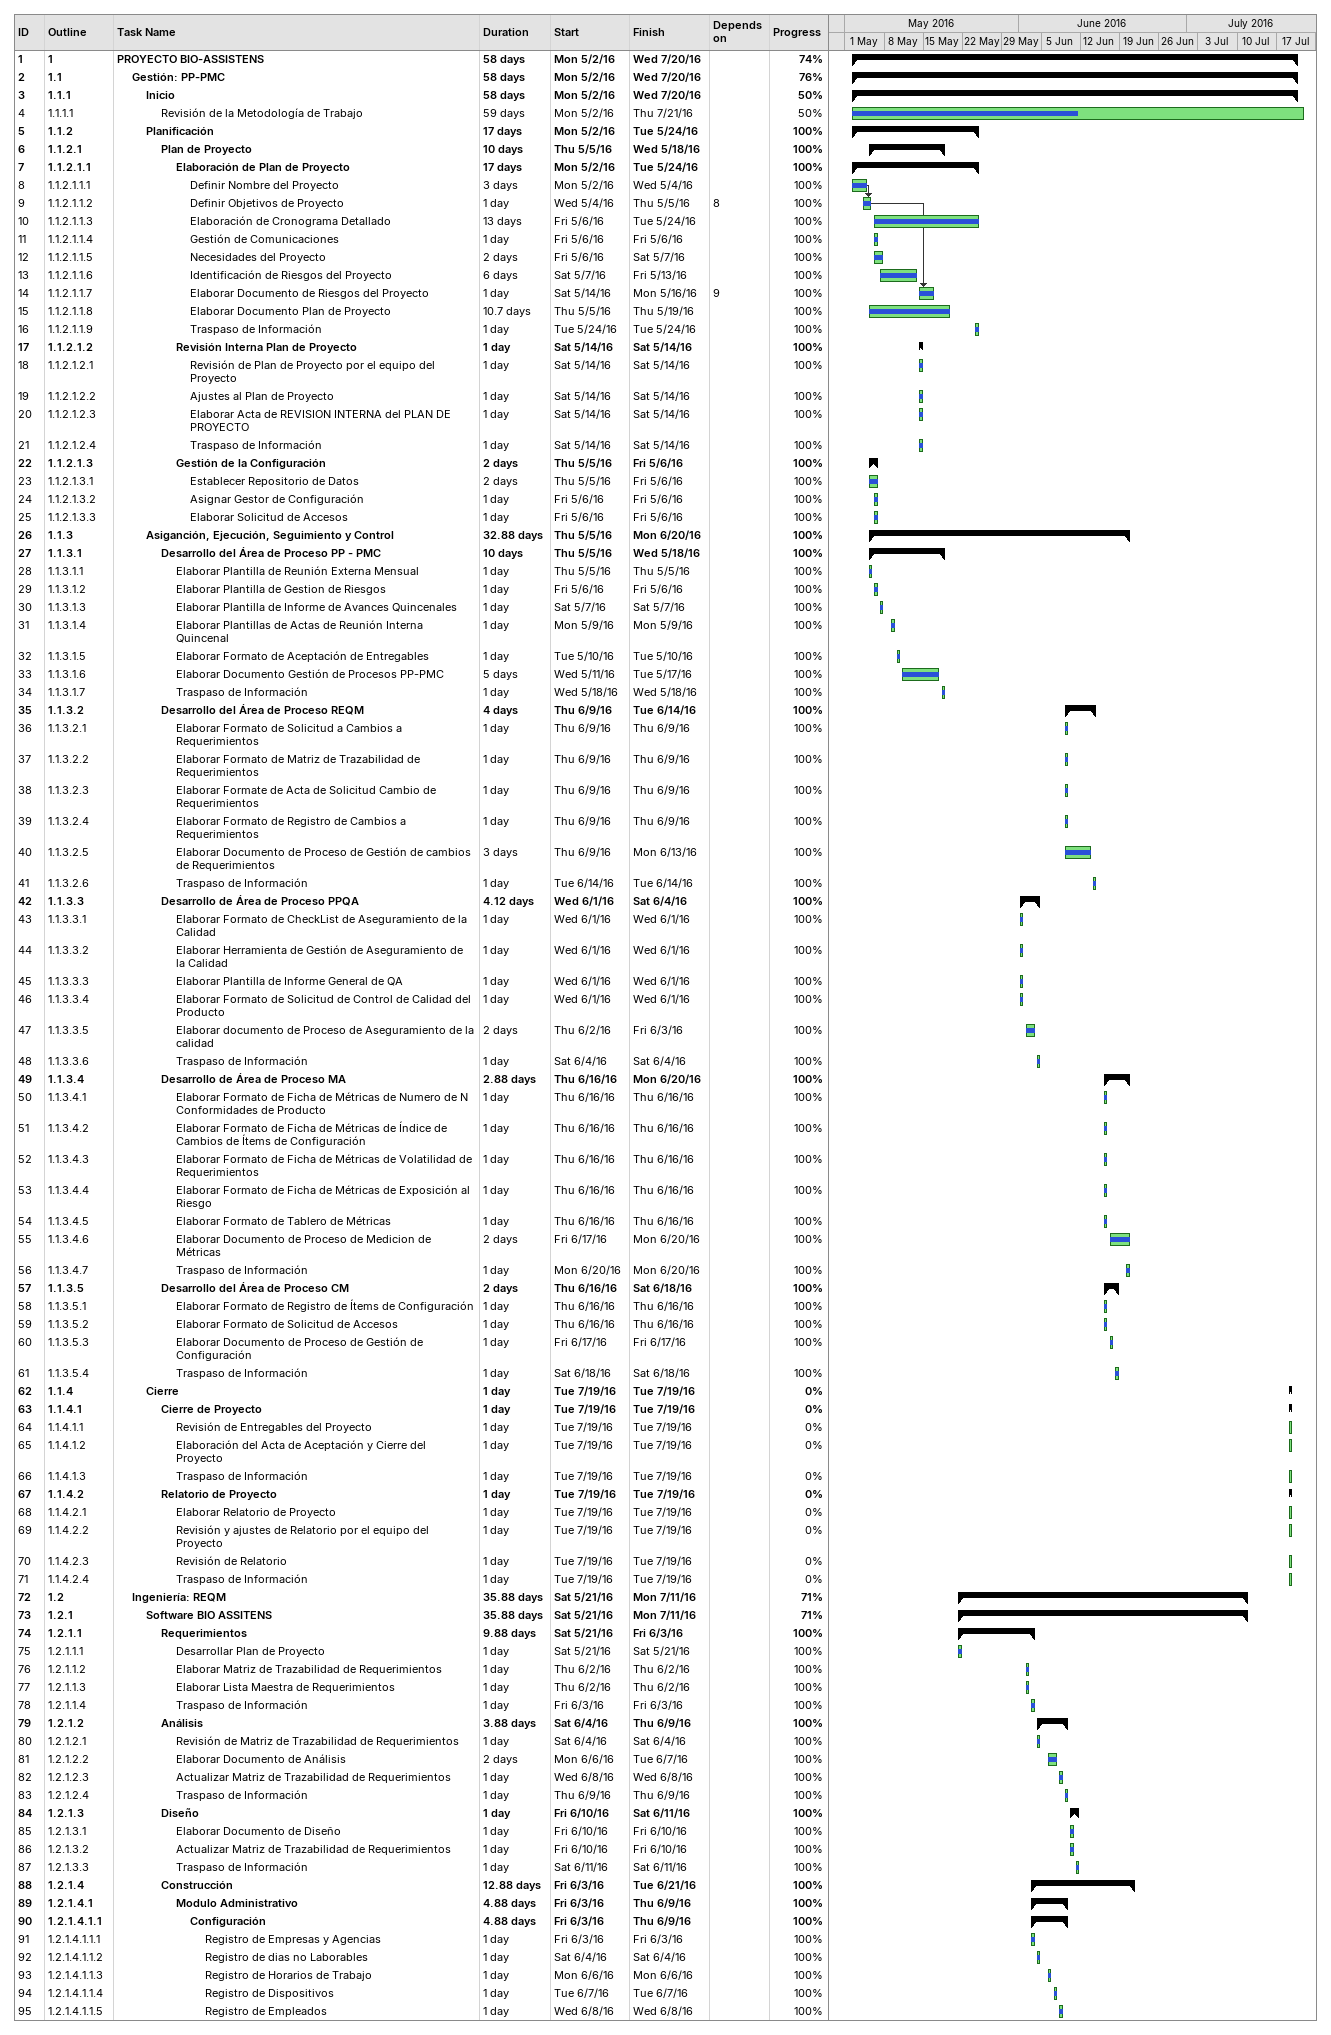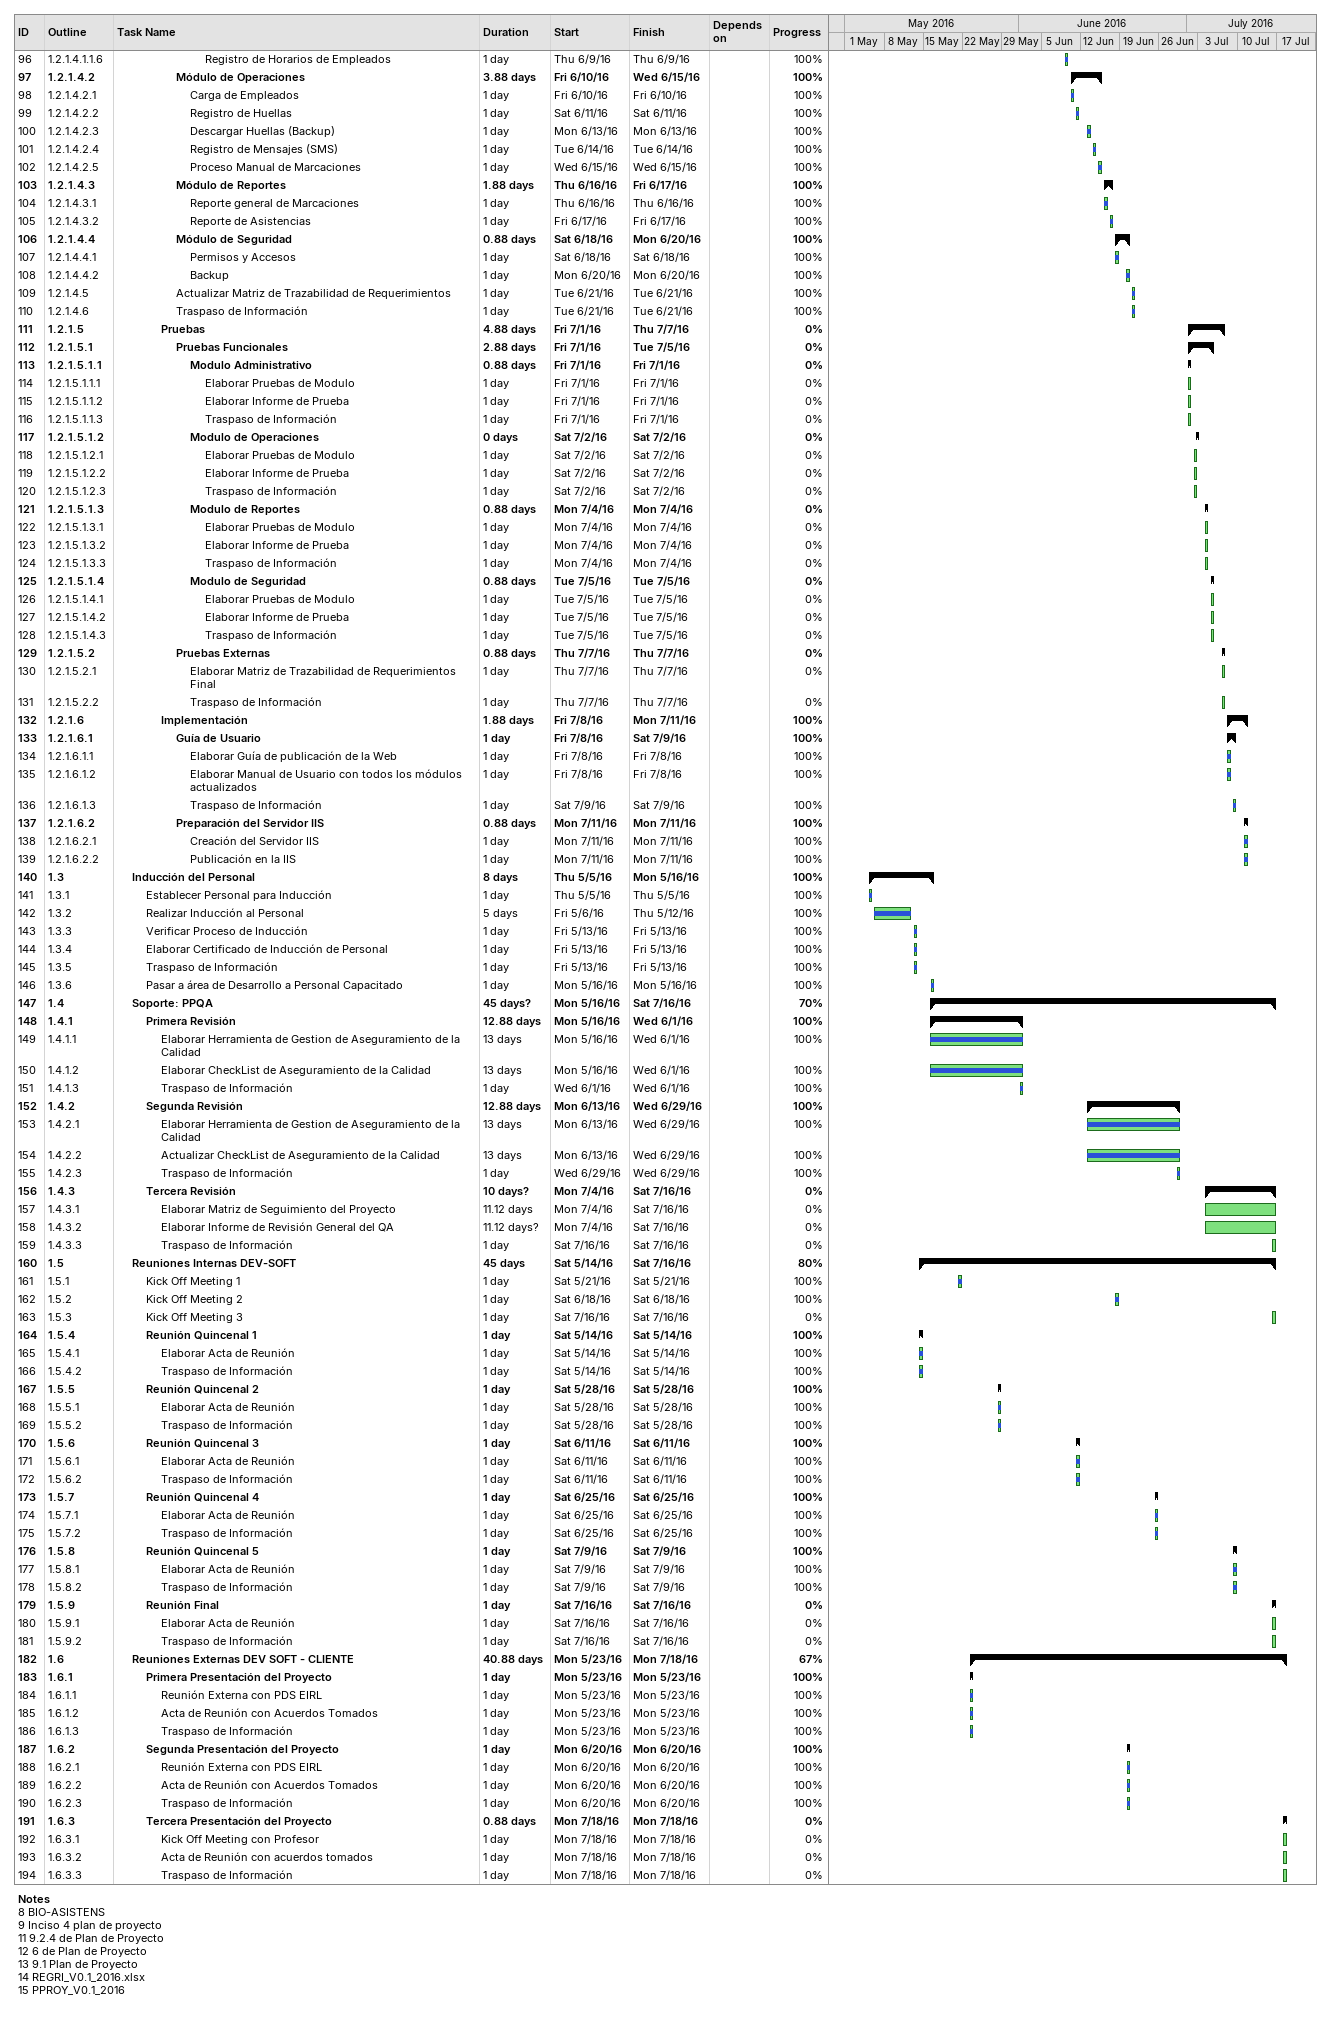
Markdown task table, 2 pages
| ID | WBS | Task | Duration | Start | Finish | Predecessors | % complete |
|---|---|---|---|---|---|---|---|
| 1 | 1 | **PROYECTO BIO-ASSISTENS** | 58d | 2016-05-02 | 2016-07-20 |  | 74 |
| 2 | 1.1 | **Gestión: PP-PMC** | 58d | 2016-05-02 | 2016-07-20 |  | 76 |
| 3 | 1.1.1 | **Inicio** | 58d | 2016-05-02 | 2016-07-20 |  | 50 |
| 4 | 1.1.1.1 | Revisión de la Metodología de Trabajo | 59d | 2016-05-02 | 2016-07-21 |  | 50 |
| 5 | 1.1.2 | **Planificación** | 17d | 2016-05-02 | 2016-05-24 |  | 100 |
| 6 | 1.1.2.1 | **Plan de Proyecto** | 10d | 2016-05-05 | 2016-05-18 |  | 100 |
| 7 | 1.1.2.1.1 | **Elaboración de Plan de Proyecto** | 17d | 2016-05-02 | 2016-05-24 |  | 100 |
| 8 | 1.1.2.1.1.1 | Definir Nombre del Proyecto | 3d | 2016-05-02 | 2016-05-04 |  | 100 |
| 9 | 1.1.2.1.1.2 | Definir Objetivos de Proyecto | 1d | 2016-05-04 | 2016-05-05 | 8 | 100 |
| 10 | 1.1.2.1.1.3 | Elaboración de Cronograma Detallado | 13d | 2016-05-06 | 2016-05-24 |  | 100 |
| 11 | 1.1.2.1.1.4 | Gestión de Comunicaciones | 1d | 2016-05-06 | 2016-05-06 |  | 100 |
| 12 | 1.1.2.1.1.5 | Necesidades del Proyecto | 2d | 2016-05-06 | 2016-05-07 |  | 100 |
| 13 | 1.1.2.1.1.6 | Identificación de Riesgos del Proyecto | 6d | 2016-05-07 | 2016-05-13 |  | 100 |
| 14 | 1.1.2.1.1.7 | Elaborar Documento de Riesgos del Proyecto | 1d | 2016-05-14 | 2016-05-16 | 9 | 100 |
| 15 | 1.1.2.1.1.8 | Elaborar Documento Plan de Proyecto | 10.7d | 2016-05-05 | 2016-05-19 |  | 100 |
| 16 | 1.1.2.1.1.9 | Traspaso de Información | 1d | 2016-05-24 | 2016-05-24 |  | 100 |
| 17 | 1.1.2.1.2 | **Revisión Interna Plan de Proyecto** | 1d | 2016-05-14 | 2016-05-14 |  | 100 |
| 18 | 1.1.2.1.2.1 | Revisión de Plan de Proyecto por el equipo del Proyecto | 1d | 2016-05-14 | 2016-05-14 |  | 100 |
| 19 | 1.1.2.1.2.2 | Ajustes al Plan de Proyecto | 1d | 2016-05-14 | 2016-05-14 |  | 100 |
| 20 | 1.1.2.1.2.3 | Elaborar Acta de REVISION INTERNA del PLAN DE PROYECTO | 1d | 2016-05-14 | 2016-05-14 |  | 100 |
| 21 | 1.1.2.1.2.4 | Traspaso de Información | 1d | 2016-05-14 | 2016-05-14 |  | 100 |
| 22 | 1.1.2.1.3 | **Gestión de la Configuración** | 2d | 2016-05-05 | 2016-05-06 |  | 100 |
| 23 | 1.1.2.1.3.1 | Establecer Repositorio de Datos | 2d | 2016-05-05 | 2016-05-06 |  | 100 |
| 24 | 1.1.2.1.3.2 | Asignar Gestor de Configuración | 1d | 2016-05-06 | 2016-05-06 |  | 100 |
| 25 | 1.1.2.1.3.3 | Elaborar Solicitud de Accesos | 1d | 2016-05-06 | 2016-05-06 |  | 100 |
| 26 | 1.1.3 | **Asiganción, Ejecución, Seguimiento y Control** | 32.88d | 2016-05-05 | 2016-06-20 |  | 100 |
| 27 | 1.1.3.1 | **Desarrollo del Área de Proceso PP - PMC** | 10d | 2016-05-05 | 2016-05-18 |  | 100 |
| 28 | 1.1.3.1.1 | Elaborar Plantilla de Reunión Externa Mensual | 1d | 2016-05-05 | 2016-05-05 |  | 100 |
| 29 | 1.1.3.1.2 | Elaborar Plantilla de Gestion de Riesgos | 1d | 2016-05-06 | 2016-05-06 |  | 100 |
| 30 | 1.1.3.1.3 | Elaborar Plantilla de Informe de Avances Quincenales | 1d | 2016-05-07 | 2016-05-07 |  | 100 |
| 31 | 1.1.3.1.4 | Elaborar Plantillas de Actas de Reunión Interna Quincenal | 1d | 2016-05-09 | 2016-05-09 |  | 100 |
| 32 | 1.1.3.1.5 | Elaborar Formato de Aceptación de Entregables | 1d | 2016-05-10 | 2016-05-10 |  | 100 |
| 33 | 1.1.3.1.6 | Elaborar Documento Gestión de Procesos PP-PMC | 5d | 2016-05-11 | 2016-05-17 |  | 100 |
| 34 | 1.1.3.1.7 | Traspaso de Información | 1d | 2016-05-18 | 2016-05-18 |  | 100 |
| 35 | 1.1.3.2 | **Desarrollo del Área de Proceso REQM** | 4d | 2016-06-09 | 2016-06-14 |  | 100 |
| 36 | 1.1.3.2.1 | Elaborar Formato de Solicitud a Cambios a Requerimientos | 1d | 2016-06-09 | 2016-06-09 |  | 100 |
| 37 | 1.1.3.2.2 | Elaborar Formato de Matriz de Trazabilidad de Requerimientos | 1d | 2016-06-09 | 2016-06-09 |  | 100 |
| 38 | 1.1.3.2.3 | Elaborar Formate de Acta de Solicitud Cambio de Requerimientos | 1d | 2016-06-09 | 2016-06-09 |  | 100 |
| 39 | 1.1.3.2.4 | Elaborar Formato de Registro de Cambios a Requerimientos | 1d | 2016-06-09 | 2016-06-09 |  | 100 |
| 40 | 1.1.3.2.5 | Elaborar Documento de Proceso de Gestión de cambios de Requerimientos | 3d | 2016-06-09 | 2016-06-13 |  | 100 |
| 41 | 1.1.3.2.6 | Traspaso de Información | 1d | 2016-06-14 | 2016-06-14 |  | 100 |
| 42 | 1.1.3.3 | **Desarrollo de Área de Proceso PPQA** | 4.12d | 2016-06-01 | 2016-06-04 |  | 100 |
| 43 | 1.1.3.3.1 | Elaborar Formato de CheckList de Aseguramiento de la Calidad | 1d | 2016-06-01 | 2016-06-01 |  | 100 |
| 44 | 1.1.3.3.2 | Elaborar Herramienta de Gestión de Aseguramiento de la Calidad | 1d | 2016-06-01 | 2016-06-01 |  | 100 |
| 45 | 1.1.3.3.3 | Elaborar Plantilla de Informe General de QA | 1d | 2016-06-01 | 2016-06-01 |  | 100 |
| 46 | 1.1.3.3.4 | Elaborar Formato de Solicitud de Control de Calidad del Producto | 1d | 2016-06-01 | 2016-06-01 |  | 100 |
| 47 | 1.1.3.3.5 | Elaborar documento de Proceso de Aseguramiento de la calidad | 2d | 2016-06-02 | 2016-06-03 |  | 100 |
| 48 | 1.1.3.3.6 | Traspaso de Información | 1d | 2016-06-04 | 2016-06-04 |  | 100 |
| 49 | 1.1.3.4 | **Desarrollo de Área de Proceso MA** | 2.88d | 2016-06-16 | 2016-06-20 |  | 100 |
| 50 | 1.1.3.4.1 | Elaborar Formato de Ficha de Métricas de Numero de N Conformidades de Producto | 1d | 2016-06-16 | 2016-06-16 |  | 100 |
| 51 | 1.1.3.4.2 | Elaborar Formato de Ficha de Métricas de Índice de Cambios de Ítems de Configuración | 1d | 2016-06-16 | 2016-06-16 |  | 100 |
| 52 | 1.1.3.4.3 | Elaborar Formato de Ficha de Métricas de Volatilidad de Requerimientos | 1d | 2016-06-16 | 2016-06-16 |  | 100 |
| 53 | 1.1.3.4.4 | Elaborar Formato de Ficha de Métricas de Exposición al Riesgo | 1d | 2016-06-16 | 2016-06-16 |  | 100 |
| 54 | 1.1.3.4.5 | Elaborar Formato de Tablero de Métricas | 1d | 2016-06-16 | 2016-06-16 |  | 100 |
| 55 | 1.1.3.4.6 | Elaborar Documento de Proceso de Medicion de Métricas | 2d | 2016-06-17 | 2016-06-20 |  | 100 |
| 56 | 1.1.3.4.7 | Traspaso de Información | 1d | 2016-06-20 | 2016-06-20 |  | 100 |
| 57 | 1.1.3.5 | **Desarrollo del Área de Proceso CM** | 2d | 2016-06-16 | 2016-06-18 |  | 100 |
| 58 | 1.1.3.5.1 | Elaborar Formato de Registro de Ítems de Configuración | 1d | 2016-06-16 | 2016-06-16 |  | 100 |
| 59 | 1.1.3.5.2 | Elaborar Formato de Solicitud de Accesos | 1d | 2016-06-16 | 2016-06-16 |  | 100 |
| 60 | 1.1.3.5.3 | Elaborar Documento de Proceso de Gestión de Configuración | 1d | 2016-06-17 | 2016-06-17 |  | 100 |
| 61 | 1.1.3.5.4 | Traspaso de Información | 1d | 2016-06-18 | 2016-06-18 |  | 100 |
| 62 | 1.1.4 | **Cierre** | 1d | 2016-07-19 | 2016-07-19 |  | 0 |
| 63 | 1.1.4.1 | **Cierre de Proyecto** | 1d | 2016-07-19 | 2016-07-19 |  | 0 |
| 64 | 1.1.4.1.1 | Revisión de Entregables del Proyecto | 1d | 2016-07-19 | 2016-07-19 |  | 0 |
| 65 | 1.1.4.1.2 | Elaboración del Acta de Aceptación y Cierre del Proyecto | 1d | 2016-07-19 | 2016-07-19 |  | 0 |
| 66 | 1.1.4.1.3 | Traspaso de Información | 1d | 2016-07-19 | 2016-07-19 |  | 0 |
| 67 | 1.1.4.2 | **Relatorio de Proyecto** | 1d | 2016-07-19 | 2016-07-19 |  | 0 |
| 68 | 1.1.4.2.1 | Elaborar Relatorio de Proyecto | 1d | 2016-07-19 | 2016-07-19 |  | 0 |
| 69 | 1.1.4.2.2 | Revisión y ajustes de Relatorio por el equipo del Proyecto | 1d | 2016-07-19 | 2016-07-19 |  | 0 |
| 70 | 1.1.4.2.3 | Revisión de Relatorio | 1d | 2016-07-19 | 2016-07-19 |  | 0 |
| 71 | 1.1.4.2.4 | Traspaso de Información | 1d | 2016-07-19 | 2016-07-19 |  | 0 |
| 72 | 1.2 | **Ingeniería: REQM** | 35.88d | 2016-05-21 | 2016-07-11 |  | 71 |
| 73 | 1.2.1 | **Software BIO ASSITENS** | 35.88d | 2016-05-21 | 2016-07-11 |  | 71 |
| 74 | 1.2.1.1 | **Requerimientos** | 9.88d | 2016-05-21 | 2016-06-03 |  | 100 |
| 75 | 1.2.1.1.1 | Desarrollar Plan de Proyecto | 1d | 2016-05-21 | 2016-05-21 |  | 100 |
| 76 | 1.2.1.1.2 | Elaborar Matriz de Trazabilidad de Requerimientos | 1d | 2016-06-02 | 2016-06-02 |  | 100 |
| 77 | 1.2.1.1.3 | Elaborar Lista Maestra de Requerimientos | 1d | 2016-06-02 | 2016-06-02 |  | 100 |
| 78 | 1.2.1.1.4 | Traspaso de Información | 1d | 2016-06-03 | 2016-06-03 |  | 100 |
| 79 | 1.2.1.2 | **Análisis** | 3.88d | 2016-06-04 | 2016-06-09 |  | 100 |
| 80 | 1.2.1.2.1 | Revisión de Matriz de Trazabilidad de Requerimientos | 1d | 2016-06-04 | 2016-06-04 |  | 100 |
| 81 | 1.2.1.2.2 | Elaborar Documento de Análisis | 2d | 2016-06-06 | 2016-06-07 |  | 100 |
| 82 | 1.2.1.2.3 | Actualizar Matriz de Trazabilidad de Requerimientos | 1d | 2016-06-08 | 2016-06-08 |  | 100 |
| 83 | 1.2.1.2.4 | Traspaso de Información | 1d | 2016-06-09 | 2016-06-09 |  | 100 |
| 84 | 1.2.1.3 | **Diseño** | 1d | 2016-06-10 | 2016-06-11 |  | 100 |
| 85 | 1.2.1.3.1 | Elaborar Documento de Diseño | 1d | 2016-06-10 | 2016-06-10 |  | 100 |
| 86 | 1.2.1.3.2 | Actualizar Matriz de Trazabilidad de Requerimientos | 1d | 2016-06-10 | 2016-06-10 |  | 100 |
| 87 | 1.2.1.3.3 | Traspaso de Información | 1d | 2016-06-11 | 2016-06-11 |  | 100 |
| 88 | 1.2.1.4 | **Construcción** | 12.88d | 2016-06-03 | 2016-06-21 |  | 100 |
| 89 | 1.2.1.4.1 | **Modulo Administrativo** | 4.88d | 2016-06-03 | 2016-06-09 |  | 100 |
| 90 | 1.2.1.4.1.1 | **Configuración** | 4.88d | 2016-06-03 | 2016-06-09 |  | 100 |
| 91 | 1.2.1.4.1.1.1 | Registro de Empresas y Agencias | 1d | 2016-06-03 | 2016-06-03 |  | 100 |
| 92 | 1.2.1.4.1.1.2 | Registro de dias no Laborables | 1d | 2016-06-04 | 2016-06-04 |  | 100 |
| 93 | 1.2.1.4.1.1.3 | Registro de Horarios de Trabajo | 1d | 2016-06-06 | 2016-06-06 |  | 100 |
| 94 | 1.2.1.4.1.1.4 | Registro de Dispositivos | 1d | 2016-06-07 | 2016-06-07 |  | 100 |
| 95 | 1.2.1.4.1.1.5 | Registro de Empleados | 1d | 2016-06-08 | 2016-06-08 |  | 100 |
| 96 | 1.2.1.4.1.1.6 | Registro de Horarios de Empleados | 1d | 2016-06-09 | 2016-06-09 |  | 100 |
| 97 | 1.2.1.4.2 | **Módulo de Operaciones** | 3.88d | 2016-06-10 | 2016-06-15 |  | 100 |
| 98 | 1.2.1.4.2.1 | Carga de Empleados | 1d | 2016-06-10 | 2016-06-10 |  | 100 |
| 99 | 1.2.1.4.2.2 | Registro de Huellas | 1d | 2016-06-11 | 2016-06-11 |  | 100 |
| 100 | 1.2.1.4.2.3 | Descargar Huellas (Backup) | 1d | 2016-06-13 | 2016-06-13 |  | 100 |
| 101 | 1.2.1.4.2.4 | Registro de Mensajes (SMS) | 1d | 2016-06-14 | 2016-06-14 |  | 100 |
| 102 | 1.2.1.4.2.5 | Proceso Manual de Marcaciones | 1d | 2016-06-15 | 2016-06-15 |  | 100 |
| 103 | 1.2.1.4.3 | **Módulo de Reportes** | 1.88d | 2016-06-16 | 2016-06-17 |  | 100 |
| 104 | 1.2.1.4.3.1 | Reporte general de Marcaciones | 1d | 2016-06-16 | 2016-06-16 |  | 100 |
| 105 | 1.2.1.4.3.2 | Reporte de Asistencias | 1d | 2016-06-17 | 2016-06-17 |  | 100 |
| 106 | 1.2.1.4.4 | **Módulo de Seguridad** | 0.88d | 2016-06-18 | 2016-06-20 |  | 100 |
| 107 | 1.2.1.4.4.1 | Permisos y Accesos | 1d | 2016-06-18 | 2016-06-18 |  | 100 |
| 108 | 1.2.1.4.4.2 | Backup | 1d | 2016-06-20 | 2016-06-20 |  | 100 |
| 109 | 1.2.1.4.5 | Actualizar Matriz de Trazabilidad de Requerimientos | 1d | 2016-06-21 | 2016-06-21 |  | 100 |
| 110 | 1.2.1.4.6 | Traspaso de Información | 1d | 2016-06-21 | 2016-06-21 |  | 100 |
| 111 | 1.2.1.5 | **Pruebas** | 4.88d | 2016-07-01 | 2016-07-07 |  | 0 |
| 112 | 1.2.1.5.1 | **Pruebas Funcionales** | 2.88d | 2016-07-01 | 2016-07-05 |  | 0 |
| 113 | 1.2.1.5.1.1 | **Modulo Administrativo** | 0.88d | 2016-07-01 | 2016-07-01 |  | 0 |
| 114 | 1.2.1.5.1.1.1 | Elaborar Pruebas de Modulo | 1d | 2016-07-01 | 2016-07-01 |  | 0 |
| 115 | 1.2.1.5.1.1.2 | Elaborar Informe de Prueba | 1d | 2016-07-01 | 2016-07-01 |  | 0 |
| 116 | 1.2.1.5.1.1.3 | Traspaso de Información | 1d | 2016-07-01 | 2016-07-01 |  | 0 |
| 117 | 1.2.1.5.1.2 | **Modulo de Operaciones** | 0d | 2016-07-02 | 2016-07-02 |  | 0 |
| 118 | 1.2.1.5.1.2.1 | Elaborar Pruebas de Modulo | 1d | 2016-07-02 | 2016-07-02 |  | 0 |
| 119 | 1.2.1.5.1.2.2 | Elaborar Informe de Prueba | 1d | 2016-07-02 | 2016-07-02 |  | 0 |
| 120 | 1.2.1.5.1.2.3 | Traspaso de Información | 1d | 2016-07-02 | 2016-07-02 |  | 0 |
| 121 | 1.2.1.5.1.3 | **Modulo de Reportes** | 0.88d | 2016-07-04 | 2016-07-04 |  | 0 |
| 122 | 1.2.1.5.1.3.1 | Elaborar Pruebas de Modulo | 1d | 2016-07-04 | 2016-07-04 |  | 0 |
| 123 | 1.2.1.5.1.3.2 | Elaborar Informe de Prueba | 1d | 2016-07-04 | 2016-07-04 |  | 0 |
| 124 | 1.2.1.5.1.3.3 | Traspaso de Información | 1d | 2016-07-04 | 2016-07-04 |  | 0 |
| 125 | 1.2.1.5.1.4 | **Modulo de Seguridad** | 0.88d | 2016-07-05 | 2016-07-05 |  | 0 |
| 126 | 1.2.1.5.1.4.1 | Elaborar Pruebas de Modulo | 1d | 2016-07-05 | 2016-07-05 |  | 0 |
| 127 | 1.2.1.5.1.4.2 | Elaborar Informe de Prueba | 1d | 2016-07-05 | 2016-07-05 |  | 0 |
| 128 | 1.2.1.5.1.4.3 | Traspaso de Información | 1d | 2016-07-05 | 2016-07-05 |  | 0 |
| 129 | 1.2.1.5.2 | **Pruebas Externas** | 0.88d | 2016-07-07 | 2016-07-07 |  | 0 |
| 130 | 1.2.1.5.2.1 | Elaborar Matriz de Trazabilidad de Requerimientos Final | 1d | 2016-07-07 | 2016-07-07 |  | 0 |
| 131 | 1.2.1.5.2.2 | Traspaso de Información | 1d | 2016-07-07 | 2016-07-07 |  | 0 |
| 132 | 1.2.1.6 | **Implementación** | 1.88d | 2016-07-08 | 2016-07-11 |  | 100 |
| 133 | 1.2.1.6.1 | **Guía de Usuario** | 1d | 2016-07-08 | 2016-07-09 |  | 100 |
| 134 | 1.2.1.6.1.1 | Elaborar Guía de publicación de la Web | 1d | 2016-07-08 | 2016-07-08 |  | 100 |
| 135 | 1.2.1.6.1.2 | Elaborar Manual de Usuario con todos los módulos actualizados | 1d | 2016-07-08 | 2016-07-08 |  | 100 |
| 136 | 1.2.1.6.1.3 | Traspaso de Información | 1d | 2016-07-09 | 2016-07-09 |  | 100 |
| 137 | 1.2.1.6.2 | **Preparación del Servidor IIS** | 0.88d | 2016-07-11 | 2016-07-11 |  | 100 |
| 138 | 1.2.1.6.2.1 | Creación del Servidor IIS | 1d | 2016-07-11 | 2016-07-11 |  | 100 |
| 139 | 1.2.1.6.2.2 | Publicación en la IIS | 1d | 2016-07-11 | 2016-07-11 |  | 100 |
| 140 | 1.3 | **Inducción del Personal** | 8d | 2016-05-05 | 2016-05-16 |  | 100 |
| 141 | 1.3.1 | Establecer Personal para Inducción | 1d | 2016-05-05 | 2016-05-05 |  | 100 |
| 142 | 1.3.2 | Realizar Inducción al Personal | 5d | 2016-05-06 | 2016-05-12 |  | 100 |
| 143 | 1.3.3 | Verificar Proceso de Inducción | 1d | 2016-05-13 | 2016-05-13 |  | 100 |
| 144 | 1.3.4 | Elaborar Certificado de Inducción de Personal | 1d | 2016-05-13 | 2016-05-13 |  | 100 |
| 145 | 1.3.5 | Traspaso de Información | 1d | 2016-05-13 | 2016-05-13 |  | 100 |
| 146 | 1.3.6 | Pasar a área de Desarrollo a Personal Capacitado | 1d | 2016-05-16 | 2016-05-16 |  | 100 |
| 147 | 1.4 | **Soporte: PPQA** | 45d? | 2016-05-16 | 2016-07-16 |  | 70 |
| 148 | 1.4.1 | **Primera Revisión** | 12.88d | 2016-05-16 | 2016-06-01 |  | 100 |
| 149 | 1.4.1.1 | Elaborar Herramienta de Gestion de Aseguramiento de la Calidad | 13d | 2016-05-16 | 2016-06-01 |  | 100 |
| 150 | 1.4.1.2 | Elaborar CheckList de Aseguramiento de la Calidad | 13d | 2016-05-16 | 2016-06-01 |  | 100 |
| 151 | 1.4.1.3 | Traspaso de Información | 1d | 2016-06-01 | 2016-06-01 |  | 100 |
| 152 | 1.4.2 | **Segunda Revisión** | 12.88d | 2016-06-13 | 2016-06-29 |  | 100 |
| 153 | 1.4.2.1 | Elaborar Herramienta de Gestion de Aseguramiento de la Calidad | 13d | 2016-06-13 | 2016-06-29 |  | 100 |
| 154 | 1.4.2.2 | Actualizar CheckList de Aseguramiento de la Calidad | 13d | 2016-06-13 | 2016-06-29 |  | 100 |
| 155 | 1.4.2.3 | Traspaso de Información | 1d | 2016-06-29 | 2016-06-29 |  | 100 |
| 156 | 1.4.3 | **Tercera Revisión** | 10d? | 2016-07-04 | 2016-07-16 |  | 0 |
| 157 | 1.4.3.1 | Elaborar Matriz de Seguimiento del Proyecto | 11.12d | 2016-07-04 | 2016-07-16 |  | 0 |
| 158 | 1.4.3.2 | Elaborar Informe de Revisión General del QA | 11.12d? | 2016-07-04 | 2016-07-16 |  | 0 |
| 159 | 1.4.3.3 | Traspaso de Información | 1d | 2016-07-16 | 2016-07-16 |  | 0 |
| 160 | 1.5 | **Reuniones Internas DEV-SOFT** | 45d | 2016-05-14 | 2016-07-16 |  | 80 |
| 161 | 1.5.1 | Kick Off Meeting 1 | 1d | 2016-05-21 | 2016-05-21 |  | 100 |
| 162 | 1.5.2 | Kick Off Meeting 2 | 1d | 2016-06-18 | 2016-06-18 |  | 100 |
| 163 | 1.5.3 | Kick Off Meeting 3 | 1d | 2016-07-16 | 2016-07-16 |  | 0 |
| 164 | 1.5.4 | **Reunión Quincenal 1** | 1d | 2016-05-14 | 2016-05-14 |  | 100 |
| 165 | 1.5.4.1 | Elaborar Acta de Reunión | 1d | 2016-05-14 | 2016-05-14 |  | 100 |
| 166 | 1.5.4.2 | Traspaso de Información | 1d | 2016-05-14 | 2016-05-14 |  | 100 |
| 167 | 1.5.5 | **Reunión Quincenal 2** | 1d | 2016-05-28 | 2016-05-28 |  | 100 |
| 168 | 1.5.5.1 | Elaborar Acta de Reunión | 1d | 2016-05-28 | 2016-05-28 |  | 100 |
| 169 | 1.5.5.2 | Traspaso de Información | 1d | 2016-05-28 | 2016-05-28 |  | 100 |
| 170 | 1.5.6 | **Reunión Quincenal 3** | 1d | 2016-06-11 | 2016-06-11 |  | 100 |
| 171 | 1.5.6.1 | Elaborar Acta de Reunión | 1d | 2016-06-11 | 2016-06-11 |  | 100 |
| 172 | 1.5.6.2 | Traspaso de Información | 1d | 2016-06-11 | 2016-06-11 |  | 100 |
| 173 | 1.5.7 | **Reunión Quincenal 4** | 1d | 2016-06-25 | 2016-06-25 |  | 100 |
| 174 | 1.5.7.1 | Elaborar Acta de Reunión | 1d | 2016-06-25 | 2016-06-25 |  | 100 |
| 175 | 1.5.7.2 | Traspaso de Información | 1d | 2016-06-25 | 2016-06-25 |  | 100 |
| 176 | 1.5.8 | **Reunión Quincenal 5** | 1d | 2016-07-09 | 2016-07-09 |  | 100 |
| 177 | 1.5.8.1 | Elaborar Acta de Reunión | 1d | 2016-07-09 | 2016-07-09 |  | 100 |
| 178 | 1.5.8.2 | Traspaso de Información | 1d | 2016-07-09 | 2016-07-09 |  | 100 |
| 179 | 1.5.9 | **Reunión Final** | 1d | 2016-07-16 | 2016-07-16 |  | 0 |
| 180 | 1.5.9.1 | Elaborar Acta de Reunión | 1d | 2016-07-16 | 2016-07-16 |  | 0 |
| 181 | 1.5.9.2 | Traspaso de Información | 1d | 2016-07-16 | 2016-07-16 |  | 0 |
| 182 | 1.6 | **Reuniones Externas DEV SOFT - CLIENTE** | 40.88d | 2016-05-23 | 2016-07-18 |  | 67 |
| 183 | 1.6.1 | **Primera Presentación del Proyecto** | 1d | 2016-05-23 | 2016-05-23 |  | 100 |
| 184 | 1.6.1.1 | Reunión Externa con PDS EIRL | 1d | 2016-05-23 | 2016-05-23 |  | 100 |
| 185 | 1.6.1.2 | Acta de Reunión con Acuerdos Tomados | 1d | 2016-05-23 | 2016-05-23 |  | 100 |
| 186 | 1.6.1.3 | Traspaso de Información | 1d | 2016-05-23 | 2016-05-23 |  | 100 |
| 187 | 1.6.2 | **Segunda Presentación del Proyecto** | 1d | 2016-06-20 | 2016-06-20 |  | 100 |
| 188 | 1.6.2.1 | Reunión Externa con PDS EIRL | 1d | 2016-06-20 | 2016-06-20 |  | 100 |
| 189 | 1.6.2.2 | Acta de Reunión con Acuerdos Tomados | 1d | 2016-06-20 | 2016-06-20 |  | 100 |
| 190 | 1.6.2.3 | Traspaso de Información | 1d | 2016-06-20 | 2016-06-20 |  | 100 |
| 191 | 1.6.3 | **Tercera Presentación del Proyecto** | 0.88d | 2016-07-18 | 2016-07-18 |  | 0 |
| 192 | 1.6.3.1 | Kick Off Meeting con Profesor | 1d | 2016-07-18 | 2016-07-18 |  | 0 |
| 193 | 1.6.3.2 | Acta de Reunión con acuerdos tomados | 1d | 2016-07-18 | 2016-07-18 |  | 0 |
| 194 | 1.6.3.3 | Traspaso de Información | 1d | 2016-07-18 | 2016-07-18 |  | 0 |

Notes
- 8: BIO-ASISTENS
- 9: Inciso 4 plan de proyecto
- 11: 9.2.4 de Plan de Proyecto
- 12: 6 de Plan de Proyecto
- 13: 9.1 Plan de Proyecto
- 14: REGRI_V0.1_2016.xlsx
- 15: PPROY_V0.1_2016
